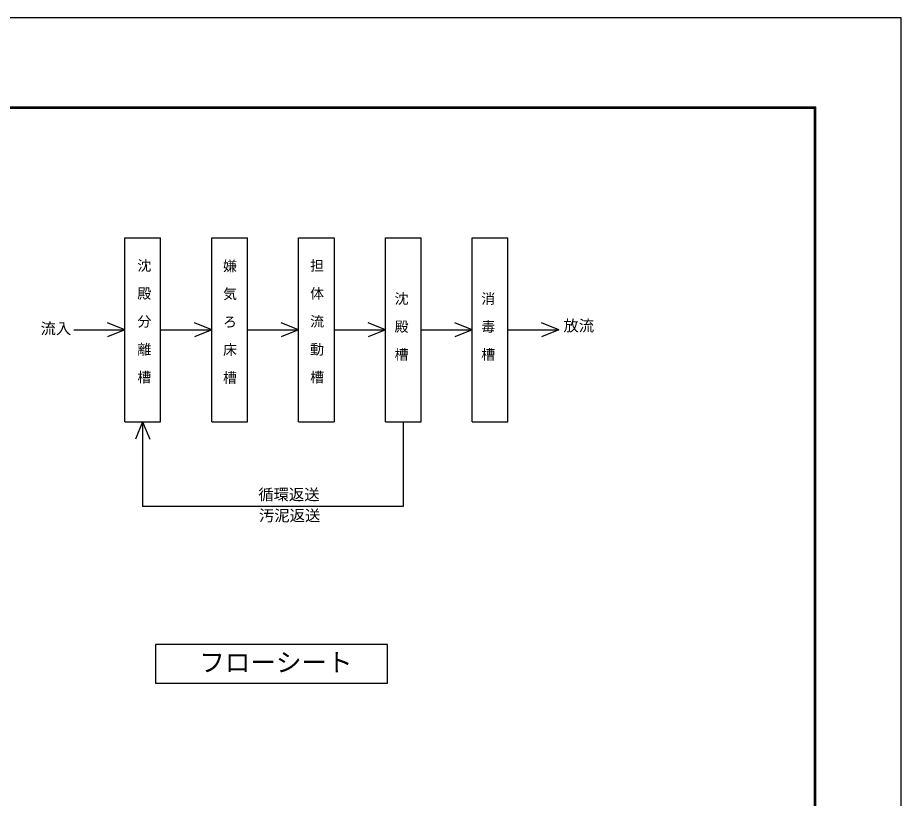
# Model space of a CAD drawing. Units: millimetres, scale not verified. Extents: x -14850 to 14850, y -10500 to 10500.
# Drawn here: x 6205 to 14850, y 2863 to 10500 of the extents above; entities that cross this region are included whole.
import ezdxf
from ezdxf.enums import TextEntityAlignment as Align

# ---------------------------------------------------------------- set-up
doc = ezdxf.new("R2010")
doc.units = ezdxf.units.MM
doc.header["$LTSCALE"] = 50
for name, color, linetype, lineweight in [('0-3_機器', 3, 'Continuous', 25), ('0-6_図面枠', 7, 'Continuous', 25), ('0-7_Axis_waku', 7, 'Continuous', 25)]:
    doc.layers.add(name, color=color, linetype=linetype, lineweight=lineweight)
doc.styles.add('@ＭＳ ゴシック', font='')
doc.styles.add('ＭＳ ゴシック', font='')
doc.styles.get('@ＭＳ ゴシック').set_extended_font_data('@MS Gothic')
doc.styles.get('ＭＳ ゴシック').set_extended_font_data('MS Gothic')

msp = doc.modelspace()

# ---------------------------------------------------------------- linework, layer by layer
at = {"layer": '0-3_機器', "color": 7}
for p, q in [((7253.42, 8345.75), (7601.29, 8345.75)), ((7253.42, 6545.75), (7253.42, 8345.75)), ((7603.41, 6545.75), (7603.41, 8345.75)), ((8103.42, 6545.75), (8103.42, 8345.75)), ((8103.42, 8345.75), (8453.4, 8345.75)), ((8953.4, 8345.75), (9301.26, 8345.75)), ((8953.4, 6545.75), (8953.4, 8345.75)), ((9303.39, 6545.75), (9303.39, 8345.75)), ((9803.38, 8345.75), (10151.24, 8345.75)), ((9803.38, 6545.75), (9803.38, 8345.75)), ((10153.37, 6545.75), (10153.37, 8345.75)), ((10651.88, 8345.75), (10999.74, 8345.75)), ((10651.88, 6545.75), (10651.88, 8345.75)), ((11001.87, 6545.75), (11001.87, 8345.75)), ((6753.43, 7445.75), (7253.42, 7445.75)), ((7253.42, 7445.75), (7083.77, 7514.44)), ((7253.42, 7445.75), (7083.77, 7377.06)), ((7603.41, 7445.75), (8103.42, 7445.75)), ((8103.42, 7445.75), (7933.76, 7514.44)), ((8103.42, 7445.75), (7933.76, 7377.06)), ((8453.4, 7445.75), (8953.4, 7445.75)), ((8953.4, 7445.75), (8783.74, 7514.44)), ((8953.4, 7445.75), (8783.74, 7377.06)), ((9303.39, 7445.75), (9803.38, 7445.75)), ((9803.38, 7445.75), (9633.74, 7514.44)), ((9803.38, 7445.75), (9633.74, 7377.06)), ((10151.89, 7445.75), (10651.88, 7445.75)), ((10651.88, 7445.75), (10482.23, 7514.44)), ((10651.88, 7445.75), (10482.23, 7377.06)), ((11000.38, 7445.75), (11500.37, 7445.75)), ((11500.37, 7445.75), (11330.73, 7514.44)), ((11500.37, 7445.75), (11330.73, 7377.06)), ((7253.42, 6545.75), (7601.93, 6545.75)), ((7427.68, 6545.75), (7358.99, 6376.1)), ((7427.68, 6545.75), (7427.68, 5718.25)), ((7427.68, 6545.75), (7496.37, 6376.1)), ((8953.4, 6545.75), (9301.9, 6545.75)), ((9803.38, 6545.75), (10151.89, 6545.75)), ((10651.88, 6545.75), (11000.38, 6545.75)), ((7552.58, 4366.66), (7552.58, 3990.86)), ((9824.45, 4366.66), (7552.58, 4366.66)), ((9824.45, 3990.86), (9824.45, 4366.66)), ((7552.58, 3990.86), (9824.45, 3990.86))]:
    msp.add_line(p, q, dxfattribs=at)
for points in [[(8103.42, 6545.75), (8453.4, 6545.75), (8453.4, 8345.75)], [(9977.63, 6545.75), (9977.63, 5718.25), (7427.68, 5718.25)]]:
    msp.add_lwpolyline(points, dxfattribs=at)
at = {"layer": '0-6_図面枠'}
msp.add_lwpolyline([(-14850, -10500), (14850, -10500), (14850, 10500), (-14850, 10500)], close=True, dxfattribs=at)
at = {"layer": '0-7_Axis_waku'}
for p, q in [((-12964, 9629), (14014, 9629)), ((-12963, 9628), (14013, 9628)), ((-12962, 9627), (14012, 9627)), ((-12961, 9626), (14011, 9626)), ((-12960, 9625), (14010, 9625)), ((-12959, 9624), (14009, 9624)), ((-12958, 9623), (14008, 9623)), ((-12957, 9622), (14007, 9622)), ((-12956, 9621), (14006, 9621)), ((-12955, 9620), (14005, 9620)), ((-12954, 9619), (14004, 9619)), ((-12953, 9618), (14003, 9618)), ((-12952, 9617), (14002, 9617)), ((-12951, 9616), (14001, 9616)), ((-12950, 9615), (14000, 9615)), ((14000, -9665), (14000, 9615)), ((14001, -9666.01), (14001, 9616)), ((14002, -9667.01), (14002, 9617)), ((14003, -9668.01), (14003, 9618)), ((14004, -9669.01), (14004, 9619)), ((14005, -9670.01), (14005, 9620)), ((14006, -9671.01), (14006, 9621)), ((14007, -9672.01), (14007, 9622)), ((14008, -9673.01), (14008, 9623)), ((14009, -9674.01), (14009, 9624)), ((14010, -9675.01), (14010, 9625)), ((14011, -9676.01), (14011, 9626)), ((14012, -9677.01), (14012, 9627)), ((14013, -9678.01), (14013, 9628)), ((14014, -9679.01), (14014, 9629))]:
    msp.add_line(p, q, dxfattribs=at)

# ---------------------------------------------------------------- texts
at = {"layer": '0-3_機器', "color": 4}
for s, height, rotation, style, p in [('沈\u3000殿\u3000分\u3000離\u3000槽', 100.1, 270, '@ＭＳ ゴシック', (7362.51, 8144.4)), ('嫌\u3000気\u3000ろ\u3000床\u3000槽', 100.1, 270, '@ＭＳ ゴシック', (8200.32, 8140.35)), ('担\u3000体\u3000流\u3000動\u3000槽', 100.1, 270, '@ＭＳ ゴシック', (9052.43, 8144.4)), ('沈\u3000殿\u3000槽', 100.1, 270, '@ＭＳ ゴシック', (9878.89, 7820.75)), ('消\u3000毒\u3000槽', 100.1, 270, '@ＭＳ ゴシック', (10727.38, 7820.75)), ('放流', 110, 0.001, 'ＭＳ ゴシック', (11544.06, 7398.56))]:
    msp.add_text(s, height=height, rotation=rotation, dxfattribs=dict(at, style=style)).set_placement(p, align=Align.BOTTOM_LEFT)
at = {"layer": '0-3_機器', "color": 4, "style": 'ＭＳ ゴシック'}
for s, height, p in [('流入', 110, (6428.43, 7370.75)), ('循環返送', 110, (8558.78, 5746.24)), ('汚泥返送', 110, (8565.62, 5541.04)), ('フローシート', 183.3, (7981.5, 4046.26))]:
    msp.add_text(s, height=height, dxfattribs=at).set_placement(p, align=Align.BOTTOM_LEFT)

doc.saveas('drawing.dxf')
